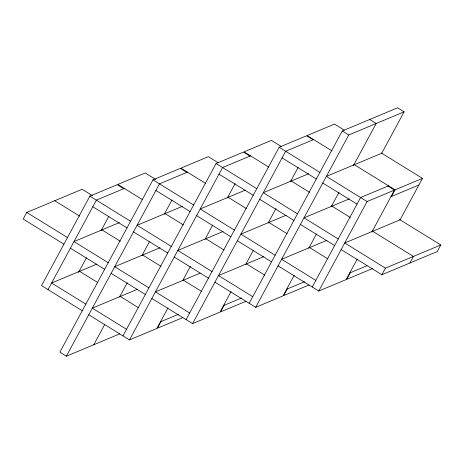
<?xml version="1.0" encoding="UTF-8"?>
<svg xmlns="http://www.w3.org/2000/svg" width="464" height="464" viewBox="0 0 464 464"><rect width="100%" height="100%" fill="white"/><g stroke="black" fill="none" stroke-linecap="round" stroke-linejoin="round"><path stroke-width="0.7" d="M92.609 195.733L82.14 189.271L26.773 212.431L23.2 219.043L63.916 244.18M123.772 188.686L117.276 184.672L89.871 196.133L41.54 285.615L82.256 310.758M48.036 289.629L96.367 200.146L124.329 188.454M78.526 272.455L86.536 257.624M101.152 230.567L108.918 216.189M186.87 172.388L180.374 168.374L152.969 179.841L59.873 352.188L66.375 356.201L119.741 333.877M66.375 356.201L159.465 183.854L187.427 172.156M93.78 344.74L104.8 324.342M119.544 297.041L127.258 282.762M141.874 255.705L149.634 241.326M164.198 214.362L172.016 199.897M122.972 335.895L216.067 163.548L243.472 152.082L249.968 156.095M88.752 314.766L129.473 339.909L222.563 167.556L250.525 155.863M167.974 307.905L156.878 328.442L129.473 339.909M182.642 280.743L190.35 266.469M204.972 239.407L212.732 225.034M227.296 198.07L235.115 183.599M161.002 321.598L157.429 328.21L182.833 317.585M186.07 319.603L279.166 147.25L306.571 135.79L313.067 139.797M151.85 298.474L192.572 323.611L285.662 151.264L313.623 139.571M231.072 291.607L219.977 312.15L192.572 323.611M245.74 264.451L253.448 250.171M268.07 223.114L275.97 208.487M290.394 181.772L298.213 167.307M224.1 305.306L220.528 311.918L245.932 301.293M249.168 303.305L342.264 130.958L397.625 107.799L404.127 111.812L381.744 153.242L326.378 176.401L367.099 201.544L394.504 190.078L388.003 186.064M214.948 282.182L255.67 307.319L348.76 134.972L404.127 111.812M294.17 275.314L283.075 295.858L255.67 307.319M308.838 248.159L316.547 233.879M331.163 206.816L339.068 192.189M353.493 165.48L376.165 123.505L369.669 119.492M287.199 289.008L283.626 295.626L309.024 285M312.266 287.013L360.598 197.531L388.559 185.838M278.046 265.884L318.768 291.027L367.099 201.544M357.268 259.022L346.173 279.56L318.768 291.027M371.879 231.965L394.504 190.078M350.297 272.716L346.724 279.328L372.795 268.424M391.483 196.463L395.055 189.846L422.46 178.385L381.263 152.946M422.46 178.385L400.084 219.82L344.717 242.979L385.433 268.117L440.8 244.957L399.533 219.478M341.144 249.591L381.86 274.729L385.433 268.117M409.822 263.036L413.395 256.424L372.128 230.944M440.8 244.957L437.227 251.569L381.86 274.729M119.37 222.598L73.991 241.582L108.205 262.705M182.468 206.306L137.089 225.289L171.303 246.413M245.566 190.008L200.187 208.991L234.401 230.121M308.664 173.716L263.285 192.699L297.499 213.823M96.988 264.033L51.608 283.017L85.828 304.14M160.086 247.741L114.707 266.719L148.927 287.848M223.184 231.443L177.805 250.427L212.025 271.556M286.282 215.151L240.903 234.134L275.123 255.258M349.38 198.853L304.001 217.836L338.221 238.966M137.704 289.171L92.324 308.154L126.544 329.283M200.141 273.157L155.423 291.862L189.643 312.985M390.932 196.695L418.888 184.997M263.9 256.586L218.521 275.564L252.741 296.693M326.998 240.288L281.619 259.272L315.839 280.401M160.451 321.83L178.425 314.314M223.549 305.538L241.524 298.016M286.648 289.24L304.575 281.741M349.746 272.948L367.053 265.71M344.369 130.169L334.527 124.091L307.122 135.558L331.951 150.887M342.264 130.958L348.76 134.972M353.858 164.413L395.055 189.846M281.283 146.473L271.428 140.389L244.023 151.85L268.853 167.179M279.166 147.25L319.882 172.393M282.089 157.876L316.309 179.005M322.811 183.019L357.025 204.143M290.835 180.751L309.575 192.322M331.482 205.848L350.291 217.459M218.184 162.765L208.33 156.681L180.925 168.142L205.755 183.477M216.067 163.548L256.783 188.686M218.991 174.174L253.211 195.298M259.712 199.311L293.927 220.441M300.428 224.454L334.648 245.578M227.737 197.043L246.477 208.614M268.383 222.14L287.193 233.757M309.03 247.237L327.909 258.895M155.707 179.44L145.232 172.973L117.827 184.44L142.663 199.769M152.969 179.841L193.685 204.978M155.892 190.466L190.112 211.596M196.614 215.603L230.828 236.733M237.33 240.746L271.55 261.87M164.639 213.341L183.379 224.907M205.285 238.438L224.095 250.05M246.483 263.871L264.811 275.187M89.871 196.133L130.587 221.276M92.794 206.758L127.014 227.888M133.516 231.901L167.73 253.025M174.232 257.039L208.452 278.168M54.729 200.732L79.646 216.12M101.947 229.883L120.28 241.205M142.668 255.026L160.996 266.342M183.384 280.163L201.712 291.485M26.773 212.431L67.489 237.568M70.418 248.194L104.638 269.323M111.134 273.337L145.354 294.46M79.216 271.104L97.898 282.64M119.805 296.16L138.614 307.777"/></g></svg>
